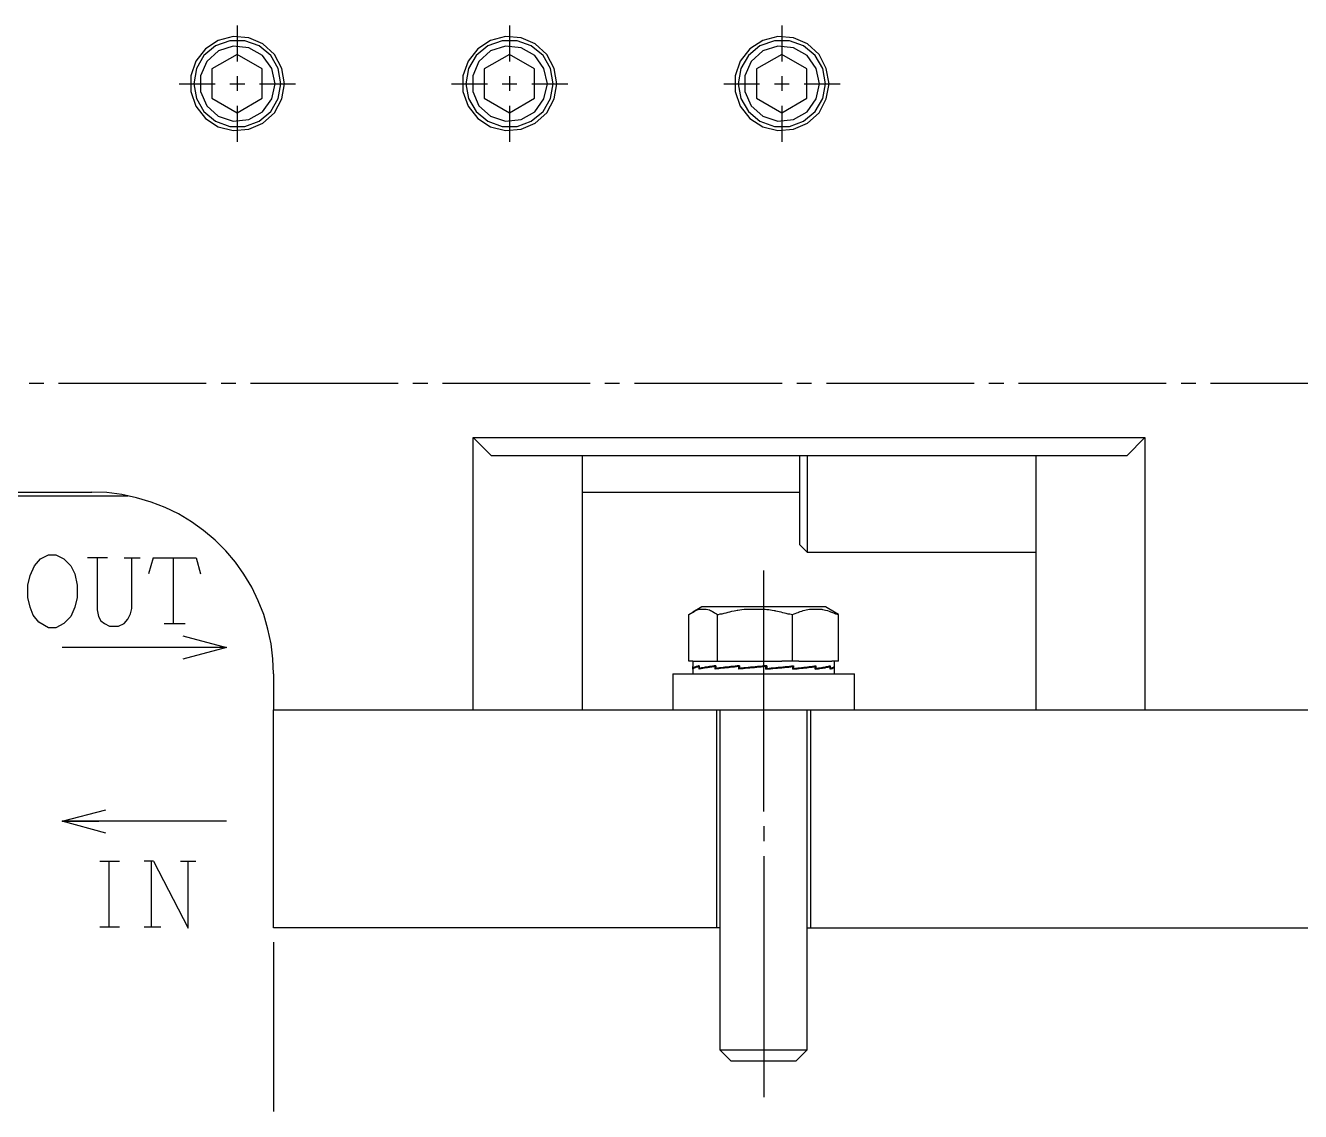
# Model space of a CAD drawing. Header units: millimetres. Extents: x -211 to 45495, y 24 to 52952.
# Drawn here: x 23451.1 to 23802.3, y 26980.9 to 27280 of the extents above; entities that cross this region are included whole.
import ezdxf

# ---------------------------------------------------------------- set-up
doc = ezdxf.new("R2010")
doc.units = ezdxf.units.MM
doc.layers.add('Layer2', color=7, linetype='Continuous')

# ---------------------------------------------------------------- blocks, each defined once
blk = doc.blocks.new('BLKF371')
at = {"layer": 'Layer2', "color": 7, "linetype": 'Continuous', "lineweight": 25}
for p, q in [((23453.52, 27131.16), (23455.24, 27133.05)), ((23455.24, 27133.05), (23457.39, 27134.17)), ((23457.39, 27134.17), (23459.46, 27134.17)), ((23459.46, 27134.17), (23461.61, 27133.05)), ((23461.61, 27133.05), (23463.51, 27131.16)), ((23451.71, 27125.82), (23452.31, 27128.49)), ((23452.31, 27128.49), (23453.52, 27131.16)), ((23463.51, 27131.16), (23464.63, 27128.92)), ((23464.63, 27128.92), (23465.32, 27125.82)), ((23451.71, 27122.46), (23451.71, 27125.82)), ((23465.32, 27125.82), (23465.32, 27122.46)), ((23452.31, 27119.79), (23451.71, 27122.46)), ((23465.32, 27122.46), (23464.63, 27119.79)), ((23453.17, 27117.55), (23452.31, 27119.79)), ((23464.63, 27119.79), (23463.51, 27117.21)), ((23457.39, 27114.11), (23454.72, 27115.66)), ((23459.46, 27114.11), (23457.39, 27114.11)), ((23461.61, 27115.31), (23459.46, 27114.11)), ((23463.51, 27117.21), (23461.61, 27115.31))]:
    blk.add_line(p, q, dxfattribs=at)
blk = doc.blocks.new('BLKF372')
at = {"layer": 'Layer2', "color": 7, "linetype": 'Continuous', "lineweight": 25}
for p, q in [((23479.27, 27116.43), (23479.96, 27117.9)), ((23479.96, 27117.9), (23480.39, 27119.45)), ((23471.17, 27117.21), (23471.86, 27116)), ((23471.86, 27116), (23472.81, 27115.31)), ((23472.81, 27115.31), (23474.19, 27114.54)), ((23474.19, 27114.54), (23476.68, 27114.54)), ((23476.68, 27114.54), (23478.23, 27115.31)), ((23478.23, 27115.31), (23479.27, 27116.43))]:
    blk.add_line(p, q, dxfattribs=at)
blk = doc.blocks.new('BLKF433')
at = {"layer": 'Layer2', "color": 7, "linetype": 'Continuous', "lineweight": 25}
for p, q in [((23477.63, 27150.79), (23473.5, 27151.31)), ((23481.68, 27149.93), (23477.63, 27150.79)), ((23485.64, 27148.72), (23481.68, 27149.93)), ((23489.51, 27147.26), (23485.64, 27148.72)), ((23493.22, 27145.45), (23489.51, 27147.26)), ((23496.75, 27143.3), (23493.22, 27145.45)), ((23500.11, 27140.89), (23496.75, 27143.3)), ((23503.29, 27138.22), (23500.11, 27140.89)), ((23506.22, 27135.29), (23503.29, 27138.22)), ((23508.89, 27132.19), (23506.22, 27135.29)), ((23511.22, 27128.83), (23508.89, 27132.19)), ((23513.37, 27125.3), (23511.22, 27128.83)), ((23515.18, 27121.51), (23513.37, 27125.3)), ((23516.73, 27117.72), (23515.18, 27121.51)), ((23517.85, 27113.76), (23516.73, 27117.72)), ((23518.71, 27109.71), (23517.85, 27113.76)), ((23519.22, 27105.58), (23518.71, 27109.71)), ((23519.4, 27101.45), (23519.22, 27105.58))]:
    blk.add_line(p, q, dxfattribs=at)
blk = doc.blocks.new('BLKF549')
at = {"layer": 'Layer2', "color": 7, "linetype": 'Continuous', "lineweight": 25}
for p, q in [((23654.16, 27272.99), (23650.98, 27270.06)), ((23658.3, 27274.28), (23654.16, 27272.99)), ((23662.6, 27273.85), (23658.3, 27274.28)), ((23666.39, 27271.7), (23662.6, 27273.85)), ((23650.98, 27270.06), (23649.26, 27266.1)), ((23668.89, 27268.16), (23666.39, 27271.7)), ((23649.26, 27266.1), (23649.26, 27261.79)), ((23669.75, 27263.94), (23668.89, 27268.16)), ((23649.26, 27261.79), (23650.98, 27257.83)), ((23666.39, 27256.19), (23668.89, 27259.73)), ((23650.98, 27257.83), (23654.16, 27254.99)), ((23654.16, 27254.99), (23658.3, 27253.61)), ((23662.6, 27254.04), (23666.39, 27256.19)), ((23658.3, 27253.61), (23662.6, 27254.04))]:
    blk.add_line(p, q, dxfattribs=at)
blk = doc.blocks.new('BLKF550')
at = {"layer": 'Layer2', "color": 7, "linetype": 'Continuous', "lineweight": 25}
for p, q in [((23657.35, 27275.74), (23653.39, 27274.36)), ((23661.48, 27275.74), (23657.35, 27275.74)), ((23665.36, 27274.36), (23661.48, 27275.74)), ((23653.39, 27274.36), (23650.2, 27271.7)), ((23668.55, 27271.7), (23665.36, 27274.36)), ((23650.2, 27271.7), (23648.14, 27268.08)), ((23670.7, 27268.08), (23668.55, 27271.7)), ((23648.14, 27268.08), (23647.36, 27263.94)), ((23671.39, 27263.94), (23670.7, 27268.08)), ((23647.36, 27263.94), (23648.14, 27259.9)), ((23648.14, 27259.9), (23650.2, 27256.28)), ((23668.55, 27256.28), (23670.7, 27259.9)), ((23650.2, 27256.28), (23653.39, 27253.61)), ((23665.36, 27253.61), (23668.55, 27256.28)), ((23653.39, 27253.61), (23657.35, 27252.15)), ((23657.35, 27252.15), (23661.48, 27252.15)), ((23661.48, 27252.15), (23665.36, 27253.61))]:
    blk.add_line(p, q, dxfattribs=at)
blk = doc.blocks.new('BLKF551')
at = {"layer": 'Layer2', "color": 7, "linetype": 'Continuous', "lineweight": 25}
for p, q in [((23579.16, 27272.99), (23575.97, 27270.06)), ((23583.29, 27274.28), (23579.16, 27272.99)), ((23587.6, 27273.85), (23583.29, 27274.28)), ((23591.39, 27271.7), (23587.6, 27273.85)), ((23575.97, 27270.06), (23574.25, 27266.1)), ((23593.89, 27268.16), (23591.39, 27271.7)), ((23574.25, 27266.1), (23574.25, 27261.79)), ((23594.83, 27263.94), (23593.89, 27268.16)), ((23574.25, 27261.79), (23575.97, 27257.83)), ((23591.39, 27256.19), (23593.89, 27259.73)), ((23575.97, 27257.83), (23579.16, 27254.99)), ((23579.16, 27254.99), (23583.29, 27253.61)), ((23587.6, 27254.04), (23591.39, 27256.19)), ((23583.29, 27253.61), (23587.6, 27254.04))]:
    blk.add_line(p, q, dxfattribs=at)
blk = doc.blocks.new('BLKF552')
at = {"layer": 'Layer2', "color": 7, "linetype": 'Continuous', "lineweight": 25}
for p, q in [((23582.35, 27275.74), (23578.38, 27274.36)), ((23586.48, 27275.74), (23582.35, 27275.74)), ((23590.35, 27274.36), (23586.48, 27275.74)), ((23578.38, 27274.36), (23575.2, 27271.7)), ((23593.63, 27271.7), (23590.35, 27274.36)), ((23575.2, 27271.7), (23573.13, 27268.08)), ((23595.69, 27268.08), (23593.63, 27271.7)), ((23573.13, 27268.08), (23572.36, 27263.94)), ((23596.38, 27263.94), (23595.69, 27268.08)), ((23572.36, 27263.94), (23573.13, 27259.9)), ((23573.13, 27259.9), (23575.2, 27256.28)), ((23593.63, 27256.28), (23595.69, 27259.9)), ((23575.2, 27256.28), (23578.38, 27253.61)), ((23590.35, 27253.61), (23593.63, 27256.28)), ((23578.38, 27253.61), (23582.35, 27252.15)), ((23582.35, 27252.15), (23586.48, 27252.15)), ((23586.48, 27252.15), (23590.35, 27253.61))]:
    blk.add_line(p, q, dxfattribs=at)
blk = doc.blocks.new('BLKF553')
at = {"layer": 'Layer2', "color": 7, "linetype": 'Continuous', "lineweight": 25}
for p, q in [((23504.24, 27272.99), (23500.97, 27270.06)), ((23508.29, 27274.28), (23504.24, 27272.99)), ((23512.59, 27273.85), (23508.29, 27274.28)), ((23516.38, 27271.7), (23512.59, 27273.85)), ((23500.97, 27270.06), (23499.25, 27266.1)), ((23518.88, 27268.16), (23516.38, 27271.7)), ((23499.25, 27266.1), (23499.25, 27261.79)), ((23519.83, 27263.94), (23518.88, 27268.16)), ((23499.25, 27261.79), (23500.97, 27257.83)), ((23516.38, 27256.19), (23518.88, 27259.73)), ((23500.97, 27257.83), (23504.15, 27254.99)), ((23504.15, 27254.99), (23508.29, 27253.61)), ((23512.59, 27254.04), (23516.38, 27256.19)), ((23508.29, 27253.61), (23512.59, 27254.04))]:
    blk.add_line(p, q, dxfattribs=at)
blk = doc.blocks.new('BLKF554')
at = {"layer": 'Layer2', "color": 7, "linetype": 'Continuous', "lineweight": 25}
for p, q in [((23507.34, 27275.74), (23503.38, 27274.36)), ((23511.47, 27275.74), (23507.34, 27275.74)), ((23515.44, 27274.36), (23511.47, 27275.74)), ((23503.38, 27274.36), (23500.19, 27271.7)), ((23518.62, 27271.7), (23515.44, 27274.36)), ((23500.19, 27271.7), (23498.13, 27268.08)), ((23520.69, 27268.08), (23518.62, 27271.7)), ((23498.13, 27268.08), (23497.44, 27263.94)), ((23521.38, 27263.94), (23520.69, 27268.08)), ((23497.44, 27263.94), (23498.13, 27259.9)), ((23498.13, 27259.9), (23500.19, 27256.28)), ((23518.62, 27256.28), (23520.69, 27259.9)), ((23500.19, 27256.28), (23503.38, 27253.61)), ((23515.44, 27253.61), (23518.62, 27256.28)), ((23503.38, 27253.61), (23507.34, 27252.15)), ((23507.34, 27252.15), (23511.47, 27252.15)), ((23511.47, 27252.15), (23515.44, 27253.61))]:
    blk.add_line(p, q, dxfattribs=at)
blk = doc.blocks.new('BLKF735')
at = {"layer": 'Layer2', "color": 7, "linetype": 'Continuous', "lineweight": 25}
for p, q in [((23672.68, 27102.74), (23672.85, 27102.83)), ((23672.85, 27102.83), (23673.02, 27102.83)), ((23673.02, 27102.83), (23673.2, 27102.91)), ((23673.2, 27102.91), (23673.37, 27102.91)), ((23673.37, 27102.91), (23673.45, 27103)), ((23673.45, 27103), (23673.54, 27103.08)), ((23673.54, 27103.08), (23673.71, 27103.08)), ((23673.71, 27103.08), (23673.71, 27103.17)), ((23673.71, 27103.17), (23673.8, 27103.17)), ((23673.8, 27103.17), (23673.89, 27103.26))]:
    blk.add_line(p, q, dxfattribs=at)
blk = doc.blocks.new('BLKF736')
at = {"layer": 'Layer2', "color": 7, "linetype": 'Continuous', "lineweight": 25}
for p, q in [((23636.6, 27103.43), (23636.43, 27103.34)), ((23635.05, 27102.91), (23634.96, 27102.83)), ((23635.13, 27103), (23635.05, 27102.91)), ((23635.31, 27103), (23635.13, 27103)), ((23635.39, 27103.08), (23635.31, 27103)), ((23635.56, 27103.08), (23635.39, 27103.08)), ((23635.74, 27103.17), (23635.56, 27103.08)), ((23635.91, 27103.26), (23635.74, 27103.17)), ((23636.17, 27103.26), (23635.91, 27103.26)), ((23636.43, 27103.34), (23636.17, 27103.26))]:
    blk.add_line(p, q, dxfattribs=at)
blk = doc.blocks.new('BLKF737')
at = {"layer": 'Layer2', "color": 7, "linetype": 'Continuous', "lineweight": 25}
for p, q in [((23641.08, 27103.43), (23640.64, 27103.34)), ((23637.2, 27102.83), (23636.94, 27102.83)), ((23637.54, 27102.91), (23637.2, 27102.83)), ((23637.8, 27103), (23637.54, 27102.91)), ((23638.15, 27103), (23637.8, 27103)), ((23638.58, 27103.08), (23638.15, 27103)), ((23638.92, 27103.08), (23638.58, 27103.08)), ((23639.35, 27103.17), (23638.92, 27103.08)), ((23639.7, 27103.26), (23639.35, 27103.17)), ((23640.13, 27103.26), (23639.7, 27103.26)), ((23640.64, 27103.34), (23640.13, 27103.26))]:
    blk.add_line(p, q, dxfattribs=at)
blk = doc.blocks.new('BLKF738')
at = {"layer": 'Layer2', "color": 7, "linetype": 'Continuous', "lineweight": 25}
for p, q in [((23647.53, 27103.43), (23646.93, 27103.34)), ((23642.02, 27102.83), (23641.51, 27102.83)), ((23642.54, 27102.91), (23642.02, 27102.83)), ((23643.06, 27103), (23642.54, 27102.91)), ((23643.57, 27103), (23643.06, 27103)), ((23644.09, 27103.08), (23643.57, 27103)), ((23644.69, 27103.08), (23644.09, 27103.08)), ((23645.21, 27103.17), (23644.69, 27103.08)), ((23645.81, 27103.26), (23645.21, 27103.17)), ((23646.33, 27103.26), (23645.81, 27103.26)), ((23646.93, 27103.34), (23646.33, 27103.26))]:
    blk.add_line(p, q, dxfattribs=at)
blk = doc.blocks.new('BLKF739')
at = {"layer": 'Layer2', "color": 7, "linetype": 'Continuous', "lineweight": 25}
for p, q in [((23655.03, 27103.43), (23654.42, 27103.34)), ((23648.74, 27102.83), (23648.14, 27102.83)), ((23649.34, 27102.91), (23648.74, 27102.83)), ((23649.95, 27103), (23649.34, 27102.91)), ((23650.63, 27103), (23649.95, 27103)), ((23651.24, 27103.08), (23650.63, 27103)), ((23651.84, 27103.08), (23651.24, 27103.08)), ((23652.53, 27103.17), (23651.84, 27103.08)), ((23653.13, 27103.26), (23652.53, 27103.17)), ((23653.73, 27103.26), (23653.13, 27103.26)), ((23654.42, 27103.34), (23653.73, 27103.26))]:
    blk.add_line(p, q, dxfattribs=at)
blk = doc.blocks.new('BLKF740')
at = {"layer": 'Layer2', "color": 7, "linetype": 'Continuous', "lineweight": 25}
for p, q in [((23655.03, 27102.74), (23655.71, 27102.83)), ((23655.71, 27102.83), (23656.32, 27102.83)), ((23656.32, 27102.83), (23656.92, 27102.91)), ((23656.92, 27102.91), (23657.61, 27103)), ((23657.61, 27103), (23658.21, 27103)), ((23658.21, 27103), (23658.82, 27103.08)), ((23658.82, 27103.08), (23659.42, 27103.08)), ((23659.42, 27103.08), (23660.11, 27103.17)), ((23660.11, 27103.17), (23660.71, 27103.26)), ((23660.71, 27103.26), (23661.31, 27103.26)), ((23661.31, 27103.26), (23661.83, 27103.34))]:
    blk.add_line(p, q, dxfattribs=at)
blk = doc.blocks.new('BLKF741')
at = {"layer": 'Layer2', "color": 7, "linetype": 'Continuous', "lineweight": 25}
for p, q in [((23662.43, 27102.74), (23663.03, 27102.83)), ((23663.03, 27102.83), (23663.64, 27102.83)), ((23663.64, 27102.83), (23664.15, 27102.91)), ((23664.15, 27102.91), (23664.67, 27103)), ((23664.67, 27103), (23665.27, 27103)), ((23665.27, 27103), (23665.79, 27103.08)), ((23665.79, 27103.08), (23666.31, 27103.08)), ((23666.31, 27103.08), (23666.74, 27103.17)), ((23666.74, 27103.17), (23667.25, 27103.26)), ((23667.25, 27103.26), (23667.77, 27103.26)), ((23667.77, 27103.26), (23668.2, 27103.34))]:
    blk.add_line(p, q, dxfattribs=at)
blk = doc.blocks.new('BLKF742')
at = {"layer": 'Layer2', "color": 7, "linetype": 'Continuous', "lineweight": 25}
for p, q in [((23668.63, 27102.74), (23669.06, 27102.83)), ((23669.06, 27102.83), (23669.49, 27102.83)), ((23669.49, 27102.83), (23669.84, 27102.91)), ((23669.84, 27102.91), (23670.27, 27103)), ((23670.27, 27103), (23670.61, 27103)), ((23670.61, 27103), (23670.96, 27103.08)), ((23670.96, 27103.08), (23671.3, 27103.08)), ((23671.3, 27103.08), (23671.56, 27103.17)), ((23671.56, 27103.17), (23671.9, 27103.26)), ((23671.9, 27103.26), (23672.16, 27103.26)), ((23672.16, 27103.26), (23672.42, 27103.34))]:
    blk.add_line(p, q, dxfattribs=at)
blk = doc.blocks.new('BLKF743')
at = {"layer": 'Layer2', "color": 7, "linetype": 'Continuous', "lineweight": 25}
for p, q in [((23673.8, 27103.34), (23673.8, 27103.43)), ((23673.8, 27103.43), (23673.89, 27103.43)), ((23672.68, 27102.91), (23672.94, 27103)), ((23672.94, 27103), (23673.11, 27103.08)), ((23673.11, 27103.08), (23673.2, 27103.08)), ((23673.2, 27103.08), (23673.37, 27103.17)), ((23673.37, 27103.17), (23673.45, 27103.17)), ((23673.45, 27103.17), (23673.63, 27103.26)), ((23673.63, 27103.26), (23673.71, 27103.26)), ((23673.71, 27103.26), (23673.8, 27103.34))]:
    blk.add_line(p, q, dxfattribs=at)
blk = doc.blocks.new('BLKF744')
at = {"layer": 'Layer2', "color": 7, "linetype": 'Continuous', "lineweight": 25}
for p, q in [((23671.39, 27103.34), (23671.73, 27103.43)), ((23671.73, 27103.43), (23671.99, 27103.43)), ((23671.99, 27103.43), (23672.25, 27103.51)), ((23672.25, 27103.51), (23672.51, 27103.6)), ((23668.8, 27102.91), (23669.23, 27103)), ((23669.23, 27103), (23669.58, 27103.08)), ((23669.58, 27103.08), (23670.01, 27103.08)), ((23670.01, 27103.08), (23670.35, 27103.17)), ((23670.35, 27103.17), (23670.7, 27103.26)), ((23670.7, 27103.26), (23671.04, 27103.26)), ((23671.04, 27103.26), (23671.39, 27103.34))]:
    blk.add_line(p, q, dxfattribs=at)
blk = doc.blocks.new('BLKF745')
at = {"layer": 'Layer2', "color": 7, "linetype": 'Continuous', "lineweight": 25}
for p, q in [((23666.48, 27103.34), (23666.91, 27103.43)), ((23666.91, 27103.43), (23667.43, 27103.43)), ((23667.43, 27103.43), (23667.86, 27103.51)), ((23667.86, 27103.51), (23668.37, 27103.6)), ((23662.6, 27102.91), (23663.21, 27103)), ((23663.21, 27103), (23663.81, 27103.08)), ((23663.81, 27103.08), (23664.33, 27103.08)), ((23664.33, 27103.08), (23664.84, 27103.17)), ((23664.84, 27103.17), (23665.45, 27103.26)), ((23665.45, 27103.26), (23665.96, 27103.26)), ((23665.96, 27103.26), (23666.48, 27103.34))]:
    blk.add_line(p, q, dxfattribs=at)
blk = doc.blocks.new('BLKF746')
at = {"layer": 'Layer2', "color": 7, "linetype": 'Continuous', "lineweight": 25}
for p, q in [((23659.68, 27103.34), (23660.28, 27103.43)), ((23660.28, 27103.43), (23660.88, 27103.43)), ((23660.88, 27103.43), (23661.48, 27103.51)), ((23661.48, 27103.51), (23662.09, 27103.6)), ((23655.28, 27102.91), (23655.89, 27103)), ((23655.89, 27103), (23656.49, 27103.08)), ((23656.49, 27103.08), (23657.18, 27103.08)), ((23657.18, 27103.08), (23657.78, 27103.17)), ((23657.78, 27103.17), (23658.38, 27103.26)), ((23658.38, 27103.26), (23659.07, 27103.26)), ((23659.07, 27103.26), (23659.68, 27103.34))]:
    blk.add_line(p, q, dxfattribs=at)
blk = doc.blocks.new('BLKF747')
at = {"layer": 'Layer2', "color": 7, "linetype": 'Continuous', "lineweight": 25}
for p, q in [((23652.7, 27103.43), (23652.1, 27103.34)), ((23653.3, 27103.43), (23652.7, 27103.43)), ((23653.99, 27103.51), (23653.3, 27103.43)), ((23654.6, 27103.6), (23653.99, 27103.51)), ((23655.28, 27103.6), (23654.6, 27103.6)), ((23648.91, 27103.08), (23648.31, 27103)), ((23649.6, 27103.08), (23648.91, 27103.08)), ((23650.2, 27103.17), (23649.6, 27103.08)), ((23650.81, 27103.26), (23650.2, 27103.17)), ((23651.41, 27103.26), (23650.81, 27103.26)), ((23652.1, 27103.34), (23651.41, 27103.26))]:
    blk.add_line(p, q, dxfattribs=at)
blk = doc.blocks.new('BLKF748')
at = {"layer": 'Layer2', "color": 7, "linetype": 'Continuous', "lineweight": 25}
for p, q in [((23645.38, 27103.43), (23644.86, 27103.34)), ((23645.98, 27103.43), (23645.38, 27103.43)), ((23646.59, 27103.51), (23645.98, 27103.43)), ((23647.1, 27103.6), (23646.59, 27103.51)), ((23647.71, 27103.6), (23647.1, 27103.6)), ((23642.2, 27103.08), (23641.68, 27103)), ((23642.71, 27103.08), (23642.2, 27103.08)), ((23643.23, 27103.17), (23642.71, 27103.08)), ((23643.75, 27103.26), (23643.23, 27103.17)), ((23644.26, 27103.26), (23643.75, 27103.26)), ((23644.86, 27103.34), (23644.26, 27103.26))]:
    blk.add_line(p, q, dxfattribs=at)
blk = doc.blocks.new('BLKF749')
at = {"layer": 'Layer2', "color": 7, "linetype": 'Continuous', "lineweight": 25}
for p, q in [((23639.44, 27103.43), (23639.09, 27103.34)), ((23639.87, 27103.43), (23639.44, 27103.43)), ((23640.3, 27103.51), (23639.87, 27103.43)), ((23640.73, 27103.6), (23640.3, 27103.51)), ((23641.25, 27103.6), (23640.73, 27103.6)), ((23637.29, 27103.08), (23637.03, 27103)), ((23637.63, 27103.08), (23637.29, 27103.08)), ((23637.98, 27103.17), (23637.63, 27103.08)), ((23638.32, 27103.26), (23637.98, 27103.17)), ((23638.66, 27103.26), (23638.32, 27103.26)), ((23639.09, 27103.34), (23638.66, 27103.26))]:
    blk.add_line(p, q, dxfattribs=at)
blk = doc.blocks.new('BLKF750')
at = {"layer": 'Layer2', "color": 7, "linetype": 'Continuous', "lineweight": 25}
for p, q in [((23635.82, 27103.43), (23635.65, 27103.34)), ((23635.99, 27103.43), (23635.82, 27103.43)), ((23636.25, 27103.51), (23635.99, 27103.43)), ((23636.43, 27103.6), (23636.25, 27103.51)), ((23636.68, 27103.6), (23636.43, 27103.6)), ((23635.05, 27103.08), (23634.96, 27103)), ((23635.13, 27103.08), (23635.05, 27103.08)), ((23635.22, 27103.17), (23635.13, 27103.08)), ((23635.31, 27103.26), (23635.22, 27103.17)), ((23635.48, 27103.26), (23635.31, 27103.26)), ((23635.65, 27103.34), (23635.48, 27103.26))]:
    blk.add_line(p, q, dxfattribs=at)
blk = doc.blocks.new('BLKF767')
at = {"layer": 'Layer2', "color": 7, "linetype": 'Continuous', "lineweight": 25}
for p, q in [((23641.68, 27104.89), (23641.68, 27117.72)), ((23641.68, 27117.72), (23641.94, 27117.72)), ((23641.94, 27117.72), (23642.45, 27117.9)), ((23642.45, 27117.9), (23642.97, 27117.98)), ((23642.97, 27117.98), (23643.49, 27118.15)), ((23643.49, 27118.15), (23644.09, 27118.24)), ((23644.09, 27118.24), (23644.61, 27118.41)), ((23644.61, 27118.41), (23645.12, 27118.5)), ((23645.12, 27118.5), (23645.64, 27118.67)), ((23645.64, 27118.67), (23646.24, 27118.76)), ((23646.24, 27118.76), (23646.76, 27118.84)), ((23646.76, 27118.84), (23647.1, 27118.93)), ((23647.1, 27118.93), (23647.28, 27118.93)), ((23647.28, 27118.93), (23647.88, 27119.01)), ((23647.88, 27119.01), (23648.4, 27119.1)), ((23648.4, 27119.1), (23649, 27119.19)), ((23649, 27119.19), (23649.51, 27119.19)), ((23649.51, 27119.19), (23650.12, 27119.27)), ((23650.12, 27119.27), (23650.72, 27119.27)), ((23650.72, 27119.27), (23651.24, 27119.27)), ((23651.24, 27119.27), (23651.84, 27119.27)), ((23651.84, 27119.27), (23652.36, 27119.27)), ((23652.36, 27119.27), (23652.79, 27119.27)), ((23652.79, 27119.27), (23652.87, 27119.27)), ((23652.87, 27119.27), (23653.39, 27119.27)), ((23653.39, 27119.27), (23653.91, 27119.27)), ((23653.91, 27119.27), (23654.34, 27119.19)), ((23654.34, 27119.19), (23654.85, 27119.19)), ((23654.85, 27119.19), (23655.28, 27119.1)), ((23655.28, 27119.1), (23655.8, 27119.1)), ((23655.8, 27119.1), (23656.32, 27119.01)), ((23656.32, 27119.01), (23656.75, 27118.93)), ((23656.75, 27118.93), (23657.27, 27118.84)), ((23657.27, 27118.84), (23657.52, 27118.84)), ((23657.52, 27118.84), (23657.7, 27118.76)), ((23657.7, 27118.76), (23658.21, 27118.67)), ((23658.21, 27118.67), (23658.64, 27118.58)), ((23658.64, 27118.58), (23659.16, 27118.5)), ((23659.16, 27118.5), (23659.59, 27118.33)), ((23659.59, 27118.33), (23660.11, 27118.24)), ((23660.11, 27118.24), (23660.54, 27118.15)), ((23660.54, 27118.15), (23661.05, 27117.98)), ((23661.05, 27117.98), (23661.57, 27117.9)), ((23661.57, 27117.9), (23662, 27117.81))]:
    blk.add_line(p, q, dxfattribs=at)
blk = doc.blocks.new('BLKF768')
at = {"layer": 'Layer2', "color": 7, "linetype": 'Continuous', "lineweight": 25}
for p, q in [((23634.88, 27118.41), (23634.96, 27118.41)), ((23634.96, 27118.41), (23635.31, 27118.67)), ((23635.31, 27118.67), (23635.74, 27118.84)), ((23635.74, 27118.84), (23635.91, 27118.93)), ((23635.91, 27118.93), (23636.34, 27119.1)), ((23636.34, 27119.1), (23636.77, 27119.19)), ((23636.77, 27119.19), (23637.2, 27119.27)), ((23637.2, 27119.27), (23637.63, 27119.27)), ((23637.63, 27119.27), (23638.06, 27119.27)), ((23638.06, 27119.27), (23638.58, 27119.19)), ((23638.58, 27119.19), (23639.01, 27119.1)), ((23639.01, 27119.1), (23639.44, 27119.01)), ((23639.44, 27119.01), (23639.78, 27118.84)), ((23639.78, 27118.84), (23639.87, 27118.84)), ((23639.87, 27118.84), (23639.96, 27118.76)), ((23639.96, 27118.76), (23640.3, 27118.58)), ((23640.3, 27118.58), (23640.73, 27118.33)), ((23640.73, 27118.33), (23641.08, 27118.15)), ((23641.08, 27118.15), (23641.42, 27117.9))]:
    blk.add_line(p, q, dxfattribs=at)
blk = doc.blocks.new('BLKF769')
at = {"layer": 'Layer2', "color": 7, "linetype": 'Continuous', "lineweight": 25}
for p, q in [((23662.35, 27117.72), (23662.78, 27117.9)), ((23662.78, 27117.9), (23663.12, 27118.07)), ((23663.12, 27118.07), (23663.55, 27118.24)), ((23663.55, 27118.24), (23663.9, 27118.33)), ((23663.9, 27118.33), (23663.98, 27118.41)), ((23663.98, 27118.41), (23664.07, 27118.41)), ((23664.07, 27118.41), (23664.5, 27118.58)), ((23664.5, 27118.58), (23664.93, 27118.67)), ((23664.93, 27118.67), (23665.27, 27118.84)), ((23665.27, 27118.84), (23665.7, 27118.93)), ((23665.7, 27118.93), (23666.13, 27119.01)), ((23666.13, 27119.01), (23666.57, 27119.1)), ((23666.57, 27119.1), (23667, 27119.19)), ((23667, 27119.19), (23667.17, 27119.19)), ((23667.17, 27119.19), (23667.25, 27119.19)), ((23667.25, 27119.19), (23667.68, 27119.27)), ((23667.68, 27119.27), (23668.12, 27119.27)), ((23668.12, 27119.27), (23668.55, 27119.27)), ((23668.55, 27119.27), (23668.98, 27119.27)), ((23668.98, 27119.27), (23669.41, 27119.27)), ((23669.41, 27119.27), (23669.84, 27119.19)), ((23669.84, 27119.19), (23670.27, 27119.19)), ((23670.27, 27119.19), (23670.44, 27119.19)), ((23670.44, 27119.19), (23670.61, 27119.1)), ((23670.61, 27119.1), (23671.04, 27119.01)), ((23671.04, 27119.01), (23671.47, 27118.93)), ((23671.47, 27118.93), (23671.99, 27118.84)), ((23671.99, 27118.84), (23672.42, 27118.67)), ((23672.42, 27118.67), (23672.85, 27118.5)), ((23672.85, 27118.5), (23673.37, 27118.33)), ((23673.37, 27118.33), (23673.8, 27118.15)), ((23673.8, 27118.15), (23674.23, 27117.98)), ((23674.23, 27117.98), (23674.66, 27117.81))]:
    blk.add_line(p, q, dxfattribs=at)
blk = doc.blocks.new('BLKF775')
at = {"layer": 'Layer2', "color": 7, "linetype": 'Continuous', "lineweight": 25}
for p, q in [((23504.15, 27275.83), (23500.62, 27273.5)), ((23508.29, 27276.95), (23504.15, 27275.83)), ((23512.59, 27276.6), (23508.29, 27276.95)), ((23516.47, 27274.88), (23512.59, 27276.6)), ((23500.62, 27273.5), (23497.95, 27270.15)), ((23519.65, 27271.95), (23516.47, 27274.88)), ((23497.95, 27270.15), (23496.58, 27266.1)), ((23521.72, 27268.16), (23519.65, 27271.95)), ((23496.58, 27266.1), (23496.58, 27261.79)), ((23522.41, 27263.94), (23521.72, 27268.16)), ((23496.58, 27261.79), (23497.95, 27257.74)), ((23519.65, 27255.94), (23521.72, 27259.73)), ((23497.95, 27257.74), (23500.62, 27254.39)), ((23516.47, 27253.09), (23519.65, 27255.94)), ((23500.62, 27254.39), (23504.15, 27252.06)), ((23504.15, 27252.06), (23508.29, 27251.03)), ((23508.29, 27251.03), (23512.59, 27251.37)), ((23512.59, 27251.37), (23516.47, 27253.09))]:
    blk.add_line(p, q, dxfattribs=at)
blk = doc.blocks.new('BLKF776')
at = {"layer": 'Layer2', "color": 7, "linetype": 'Continuous', "lineweight": 25}
for p, q in [((23579.16, 27275.83), (23575.63, 27273.5)), ((23583.29, 27276.95), (23579.16, 27275.83)), ((23587.6, 27276.6), (23583.29, 27276.95)), ((23591.47, 27274.88), (23587.6, 27276.6)), ((23575.63, 27273.5), (23572.96, 27270.15)), ((23594.66, 27271.95), (23591.47, 27274.88)), ((23572.96, 27270.15), (23571.58, 27266.1)), ((23596.73, 27268.16), (23594.66, 27271.95)), ((23571.58, 27266.1), (23571.58, 27261.79)), ((23597.42, 27263.94), (23596.73, 27268.16)), ((23571.58, 27261.79), (23572.96, 27257.74)), ((23594.66, 27255.94), (23596.73, 27259.73)), ((23572.96, 27257.74), (23575.63, 27254.39)), ((23591.47, 27253.09), (23594.66, 27255.94)), ((23575.63, 27254.39), (23579.16, 27252.06)), ((23579.16, 27252.06), (23583.29, 27251.03)), ((23583.29, 27251.03), (23587.6, 27251.37)), ((23587.6, 27251.37), (23591.47, 27253.09))]:
    blk.add_line(p, q, dxfattribs=at)
blk = doc.blocks.new('BLKF777')
at = {"layer": 'Layer2', "color": 7, "linetype": 'Continuous', "lineweight": 25}
for p, q in [((23654.16, 27275.83), (23650.55, 27273.5)), ((23658.3, 27276.95), (23654.16, 27275.83)), ((23662.6, 27276.6), (23658.3, 27276.95)), ((23666.48, 27274.88), (23662.6, 27276.6)), ((23650.55, 27273.5), (23647.96, 27270.15)), ((23669.67, 27271.95), (23666.48, 27274.88)), ((23647.96, 27270.15), (23646.59, 27266.1)), ((23671.65, 27268.16), (23669.67, 27271.95)), ((23646.59, 27266.1), (23646.59, 27261.79)), ((23672.42, 27263.94), (23671.65, 27268.16)), ((23646.59, 27261.79), (23647.96, 27257.74)), ((23669.67, 27255.94), (23671.65, 27259.73)), ((23647.96, 27257.74), (23650.55, 27254.39)), ((23666.48, 27253.09), (23669.67, 27255.94)), ((23650.55, 27254.39), (23654.16, 27252.06)), ((23654.16, 27252.06), (23658.3, 27251.03)), ((23658.3, 27251.03), (23662.6, 27251.37)), ((23662.6, 27251.37), (23666.48, 27253.09))]:
    blk.add_line(p, q, dxfattribs=at)
blk = doc.blocks.new('BLKF370')
at = {"layer": 'Layer2', "color": 7, "linetype": 'Continuous', "lineweight": 25}
for p, q in [((23509.41, 27279.96), (23509.41, 27270.06)), ((23584.41, 27279.96), (23584.41, 27270.06)), ((23659.42, 27279.96), (23659.42, 27270.06)), ((23509.41, 27271.95), (23502.43, 27267.99)), ((23516.3, 27267.99), (23509.41, 27271.95)), ((23584.41, 27271.95), (23577.44, 27267.99)), ((23591.3, 27267.99), (23584.41, 27271.95)), ((23659.42, 27271.95), (23652.44, 27267.99)), ((23666.31, 27267.99), (23659.42, 27271.95)), ((23502.43, 27267.99), (23502.43, 27259.98)), ((23509.41, 27266.01), (23509.41, 27261.96)), ((23516.3, 27259.98), (23516.3, 27267.99)), ((23577.44, 27267.99), (23577.44, 27259.98)), ((23584.41, 27266.01), (23584.41, 27261.96)), ((23591.3, 27259.98), (23591.3, 27267.99)), ((23652.44, 27267.99), (23652.44, 27259.98)), ((23659.42, 27266.01), (23659.42, 27261.96)), ((23666.31, 27259.98), (23666.31, 27267.99)), ((23493.39, 27263.94), (23503.29, 27263.94)), ((23507.34, 27263.94), (23511.47, 27263.94)), ((23515.52, 27263.94), (23525.42, 27263.94)), ((23518.88, 27259.73), (23519.83, 27263.94)), ((23520.69, 27259.9), (23521.38, 27263.94)), ((23521.72, 27259.73), (23522.41, 27263.94)), ((23568.4, 27263.94), (23578.3, 27263.94)), ((23582.35, 27263.94), (23586.39, 27263.94)), ((23590.53, 27263.94), (23600.43, 27263.94)), ((23593.89, 27259.73), (23594.83, 27263.94)), ((23595.69, 27259.9), (23596.38, 27263.94)), ((23596.73, 27259.73), (23597.42, 27263.94)), ((23643.4, 27263.94), (23653.3, 27263.94)), ((23657.35, 27263.94), (23661.4, 27263.94)), ((23665.53, 27263.94), (23675.44, 27263.94)), ((23668.89, 27259.73), (23669.75, 27263.94)), ((23670.7, 27259.9), (23671.39, 27263.94)), ((23671.65, 27259.73), (23672.42, 27263.94)), ((23502.43, 27259.98), (23509.41, 27255.94)), ((23509.41, 27255.94), (23516.3, 27259.98)), ((23577.44, 27259.98), (23584.41, 27255.94)), ((23584.41, 27255.94), (23591.3, 27259.98)), ((23652.44, 27259.98), (23659.42, 27255.94)), ((23659.42, 27255.94), (23666.31, 27259.98)), ((23509.41, 27257.83), (23509.41, 27247.93)), ((23584.41, 27257.83), (23584.41, 27247.93)), ((23659.42, 27257.83), (23659.42, 27247.93)), ((23452.06, 27181.45), (23456.1, 27181.45)), ((23460.15, 27181.45), (23500.8, 27181.45)), ((23504.93, 27181.45), (23508.98, 27181.45)), ((23513.02, 27181.45), (23553.76, 27181.45)), ((23557.8, 27181.45), (23561.85, 27181.45)), ((23565.9, 27181.45), (23606.63, 27181.45)), ((23610.68, 27181.45), (23614.72, 27181.45)), ((23618.86, 27181.45), (23659.5, 27181.45)), ((23663.55, 27181.45), (23667.6, 27181.45)), ((23671.73, 27181.45), (23712.38, 27181.45)), ((23716.43, 27181.45), (23720.56, 27181.45)), ((23724.61, 27181.45), (23765.25, 27181.45)), ((23769.39, 27181.45), (23773.43, 27181.45)), ((23777.48, 27181.45), (23818.13, 27181.45)), ((23574.42, 27166.46), (23759.4, 27166.46)), ((23574.42, 27091.46), (23574.42, 27166.46)), ((23579.42, 27161.47), (23574.42, 27166.46)), ((23759.4, 27166.46), (23754.4, 27161.47)), ((23759.4, 27166.46), (23759.4, 27091.46)), ((23754.4, 27161.47), (23579.42, 27161.47)), ((23604.39, 27161.47), (23604.39, 27091.46)), ((23664.41, 27136.93), (23664.41, 27161.47)), ((23666.39, 27161.47), (23666.39, 27134.95)), ((23729.43, 27091.46), (23729.43, 27161.47)), ((23099.42, 27151.48), (23469.36, 27151.48)), ((23440.86, 27150.45), (23479.35, 27150.45)), ((23473.5, 27151.31), (23469.36, 27151.48)), ((23604.39, 27151.48), (23664.41, 27151.48)), ((23664.41, 27136.93), (23666.39, 27134.95)), ((23473.67, 27133.4), (23468.16, 27133.4)), ((23470.83, 27133.4), (23470.83, 27119.01)), ((23478.23, 27133.4), (23482.63, 27133.4)), ((23480.39, 27119.45), (23480.39, 27133.4)), ((23486.24, 27133.4), (23484.95, 27128.92)), ((23486.24, 27133.4), (23498.04, 27133.4)), ((23491.84, 27115.31), (23491.84, 27133.4)), ((23498.04, 27133.4), (23499.25, 27128.92)), ((23666.39, 27134.95), (23729.43, 27134.95)), ((23654.42, 27063.47), (23654.42, 27129.87)), ((23454.72, 27115.66), (23453.17, 27117.55)), ((23470.83, 27119.01), (23471.17, 27117.21)), ((23633.76, 27117.72), (23634.88, 27118.41)), ((23633.76, 27104.89), (23633.76, 27117.72)), ((23637.37, 27119.88), (23634.88, 27118.41)), ((23671.39, 27119.88), (23637.37, 27119.88)), ((23641.42, 27117.9), (23641.68, 27117.72)), ((23662, 27117.81), (23662.35, 27117.72)), ((23662.35, 27104.89), (23662.35, 27117.72)), ((23673.89, 27118.41), (23671.39, 27119.88)), ((23675, 27117.72), (23673.89, 27118.41)), ((23674.66, 27117.81), (23675, 27117.72)), ((23675, 27104.89), (23675, 27117.72)), ((23489.26, 27115.31), (23495.03, 27115.31)), ((23494.42, 27111.87), (23506.39, 27108.68)), ((23506.39, 27108.68), (23461.18, 27108.68)), ((23506.39, 27108.68), (23494.42, 27105.49)), ((23506.39, 27108.68), (23499.25, 27108.68)), ((23634.88, 27104.89), (23633.76, 27104.89)), ((23634.88, 27104.89), (23640.64, 27104.89)), ((23634.88, 27104.89), (23634.88, 27103.51)), ((23634.88, 27103.6), (23634.88, 27103.51)), ((23634.88, 27103.6), (23634.88, 27103.17)), ((23634.88, 27103.51), (23634.88, 27103.43)), ((23634.88, 27103.43), (23634.88, 27103.34)), ((23634.88, 27102.74), (23634.88, 27103.43)), ((23636.6, 27102.74), (23636.6, 27103.43)), ((23636.68, 27103.43), (23636.6, 27103.43)), ((23636.68, 27103.6), (23636.68, 27103.17)), ((23641.25, 27103.51), (23637.89, 27103)), ((23640.64, 27104.89), (23644.61, 27104.89)), ((23641.08, 27102.74), (23641.08, 27103.43)), ((23641.25, 27103.43), (23641.08, 27103.43)), ((23641.25, 27103.6), (23641.25, 27103.17)), ((23647.71, 27103.51), (23642.11, 27103)), ((23644.61, 27104.89), (23659.42, 27104.89)), ((23647.53, 27102.74), (23647.53, 27103.43)), ((23647.71, 27103.43), (23647.53, 27103.43)), ((23647.71, 27103.6), (23647.71, 27103.17)), ((23655.2, 27103.6), (23648.14, 27103)), ((23655.03, 27102.74), (23655.03, 27103.43)), ((23655.2, 27103.6), (23655.28, 27103.6)), ((23655.2, 27103.17), (23655.2, 27103.6)), ((23655.28, 27103.6), (23655.28, 27103.17)), ((23664.07, 27104.89), (23659.42, 27104.89)), ((23661.83, 27103.34), (23662.43, 27103.43)), ((23661.92, 27103.34), (23662.43, 27103.43)), ((23662.09, 27103.6), (23662.6, 27103.6)), ((23662.17, 27103.43), (23662.17, 27103.6)), ((23662.43, 27102.74), (23662.43, 27103.43)), ((23662.6, 27103.6), (23662.6, 27103.17)), ((23664.07, 27104.89), (23673.2, 27104.89)), ((23667.77, 27103.34), (23668.63, 27103.43)), ((23667.94, 27103.43), (23667.94, 27103.51)), ((23668.2, 27103.34), (23668.63, 27103.43)), ((23668.37, 27103.6), (23668.8, 27103.6)), ((23668.63, 27102.74), (23668.63, 27103.43)), ((23668.8, 27103.6), (23668.8, 27103.17)), ((23671.65, 27103.34), (23672.68, 27103.43)), ((23672.42, 27103.34), (23672.68, 27103.43)), ((23672.51, 27103.6), (23672.68, 27103.6)), ((23672.68, 27103.6), (23672.68, 27103.17)), ((23672.68, 27102.74), (23672.68, 27103.43)), ((23675, 27104.89), (23673.2, 27104.89)), ((23673.8, 27103.43), (23673.89, 27103.43)), ((23673.89, 27103.51), (23673.89, 27104.89)), ((23673.89, 27103.43), (23673.89, 27103.51)), ((23673.89, 27103.34), (23673.89, 27103.43)), ((23519.4, 27101.45), (23519.4, 27091.46)), ((23629.36, 27101.45), (23629.36, 27091.46)), ((23629.36, 27101.45), (23679.4, 27101.45)), ((23634.88, 27103.34), (23634.88, 27101.45)), ((23634.88, 27103.17), (23634.88, 27102.91)), ((23634.96, 27103), (23634.88, 27102.91)), ((23635.13, 27103), (23634.88, 27102.91)), ((23634.96, 27102.83), (23634.88, 27102.74)), ((23636.94, 27102.83), (23636.6, 27102.74)), ((23636.68, 27103.17), (23636.68, 27102.91)), ((23637.03, 27103), (23636.68, 27102.91)), ((23637.89, 27103), (23636.68, 27102.91)), ((23637.72, 27103), (23637.72, 27102.91)), ((23641.51, 27102.83), (23641.08, 27102.74)), ((23641.25, 27103.17), (23641.25, 27102.91)), ((23641.68, 27103), (23641.25, 27102.91)), ((23642.11, 27103), (23641.25, 27102.91)), ((23641.94, 27103), (23641.94, 27102.83)), ((23648.14, 27102.83), (23647.53, 27102.74)), ((23647.71, 27103.17), (23647.71, 27102.91)), ((23648.31, 27103), (23647.71, 27102.91)), ((23648.14, 27103), (23647.71, 27102.91)), ((23647.96, 27103), (23647.96, 27102.74)), ((23655.03, 27102.74), (23661.92, 27103.34)), ((23655.28, 27103.17), (23655.03, 27103.17)), ((23655.2, 27103), (23655.2, 27103.17)), ((23655.2, 27103), (23655.28, 27102.91)), ((23655.28, 27103.17), (23655.28, 27102.91)), ((23662.43, 27102.83), (23667.77, 27103.34)), ((23662.43, 27103.17), (23662.6, 27103.17)), ((23662.43, 27103), (23662.6, 27102.91)), ((23662.6, 27103.17), (23662.6, 27102.91)), ((23668.63, 27103.17), (23668.8, 27103.17)), ((23668.63, 27102.91), (23669.49, 27103.08)), ((23668.63, 27103), (23668.8, 27102.91)), ((23668.8, 27103.17), (23668.8, 27102.91)), ((23672.68, 27103.17), (23672.68, 27102.91)), ((23673.89, 27103.26), (23673.89, 27103.34)), ((23673.89, 27101.45), (23673.89, 27103.34)), ((23679.4, 27091.46), (23679.4, 27101.45)), ((23519.4, 27031.44), (23519.4, 27091.46)), ((23519.4, 27091.46), (23641.42, 27091.46)), ((23519.4, 27091.46), (23574.42, 27091.46)), ((23641.42, 27091.46), (23641.42, 27031.44)), ((23641.42, 27091.46), (23667.43, 27091.46)), ((23642.37, 27091.46), (23642.37, 26997.85)), ((23666.39, 26997.85), (23666.39, 27091.46)), ((23667.43, 27091.46), (23948.42, 27091.46)), ((23667.43, 27031.44), (23667.43, 27091.46)), ((23759.4, 27091.46), (23948.42, 27091.46)), ((23461.18, 27060.8), (23473.15, 27063.99)), ((23506.39, 27060.8), (23461.18, 27060.8)), ((23473.15, 27057.53), (23461.18, 27060.8)), ((23461.18, 27060.8), (23471.26, 27060.8)), ((23654.42, 27059.42), (23654.42, 27055.38)), ((23654.42, 27051.24), (23654.42, 26984.85)), ((23471.52, 27049.87), (23476.94, 27049.87)), ((23474.1, 27031.78), (23474.1, 27049.87)), ((23486.33, 27049.87), (23483.75, 27049.87)), ((23485.81, 27031.78), (23485.81, 27049.87)), ((23486.33, 27049.87), (23495.89, 27031.35)), ((23493.73, 27049.87), (23497.95, 27049.87)), ((23495.89, 27031.35), (23495.89, 27049.87)), ((23471.52, 27031.78), (23476.94, 27031.78)), ((23483.75, 27031.78), (23488.31, 27031.78)), ((23642.37, 27031.44), (23519.4, 27031.44)), ((23666.39, 27031.44), (24114.36, 27031.44)), ((23519.4, 27027.48), (23519.4, 26980.89)), ((23642.37, 26997.85), (23666.39, 26997.85)), ((23642.37, 26997.85), (23645.38, 26994.84)), ((23645.38, 26994.84), (23663.38, 26994.84)), ((23663.38, 26994.84), (23666.39, 26997.85))]:
    blk.add_line(p, q, dxfattribs=at)
for name in ['BLKF775', 'BLKF554', 'BLKF776', 'BLKF552', 'BLKF777', 'BLKF550', 'BLKF553', 'BLKF551', 'BLKF549', 'BLKF433', 'BLKF371', 'BLKF372', 'BLKF768', 'BLKF767', 'BLKF769', 'BLKF750', 'BLKF736', 'BLKF737', 'BLKF749', 'BLKF738', 'BLKF748', 'BLKF739', 'BLKF747', 'BLKF746', 'BLKF745', 'BLKF744', 'BLKF743', 'BLKF740', 'BLKF741', 'BLKF742', 'BLKF735']:
    blk.add_blockref(name, (0, 0), dxfattribs=at)

msp = doc.modelspace()

# ---------------------------------------------------------------- block references
at = {"layer": 'Layer2', "color": 7, "linetype": 'Continuous', "lineweight": 25}
msp.add_blockref('BLKF370', (0, 0), dxfattribs=at)

doc.saveas('drawing.dxf')
